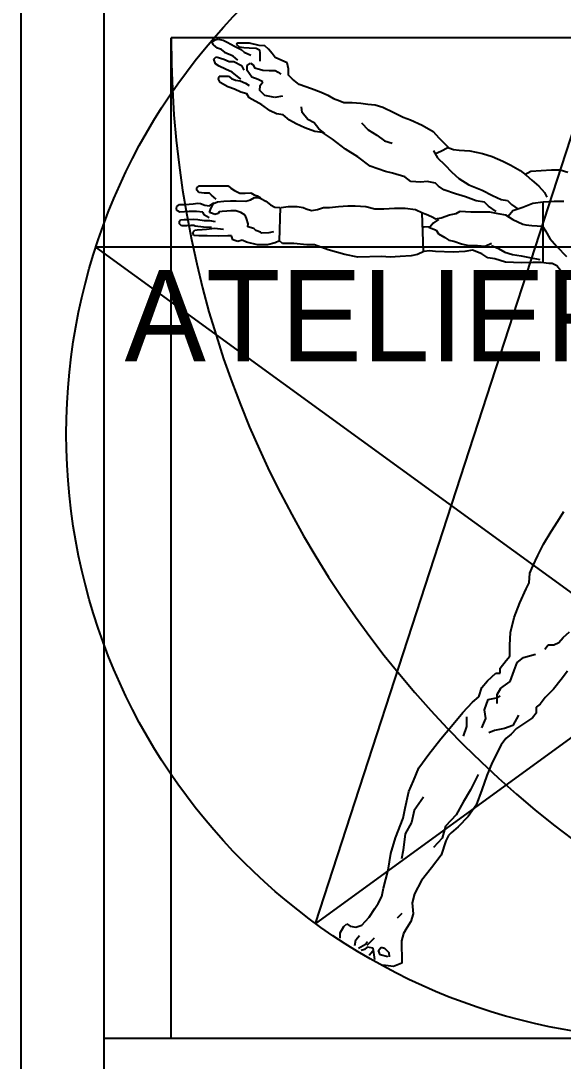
# Model space of a CAD drawing. Header units: millimetres. Extents: x -44462 to 306987, y -116160 to 12874.
# Drawn here: x -11250.7 to -11185.4, y -58182.8 to -58057.5 of the extents above; entities that cross this region are included whole.
import ezdxf

# ---------------------------------------------------------------- set-up
doc = ezdxf.new("R2010")
doc.units = ezdxf.units.MM
doc.layers.add('AVP_TEXTES', color=7, linetype='Continuous')
doc.layers.add('Layer1', color=1, linetype='Continuous')
doc.styles.add('CENTURY GOTHIC', font='GOTHIC.TTF')
doc.styles.add('wide latin', font='', dxfattribs={"height": 10})
doc.styles.get('wide latin').set_extended_font_data('Wide Latin')

# ---------------------------------------------------------------- blocks, each defined once
blk = doc.blocks.new('PETIT CARTOUCHE_HOR')
at = {"color": 254}
for p, q in [((-197.95, 226.9), (-155.12, 358.71)), ((-85.83, 308.36), (-224.42, 308.36)), ((-112.3, 226.9), (-224.42, 308.36)), ((-85.83, 308.36), (-197.95, 226.9))]:
    blk.add_line(p, q, dxfattribs=at)
blk.add_arc((-94.89, 333.56), 120.47, 180, 270, dxfattribs=at)
at = {"layer": 'AVP_TEXTES', "color": 5, "linetype": 'Continuous'}
blk.add_line((-233.46, 422.47), (-233.46, 28), dxfattribs=at)
at = {"layer": 'AVP_TEXTES', "color": 2, "linetype": 'Continuous'}
blk.add_line((-223.46, 412.47), (-223.46, 18), dxfattribs=at)
at = {"layer": 'AVP_TEXTES', "color": 1, "linetype": 'Continuous'}
blk.add_line((-223.37, 213.08), (-20.43, 213.08), dxfattribs=at)
at = {"layer": 'Layer1', "color": 254}
for p, q in [((-94.89, 333.56), (-215.36, 333.56)), ((-215.36, 213.08), (-215.36, 333.56)), ((-210.44, 333.1), (-210.06, 333.34)), ((-210.06, 333.34), (-209.67, 333.39)), ((-209.67, 333.39), (-209.09, 333.3)), ((-209.09, 333.3), (-208.61, 333.05)), ((-210.25, 332.72), (-210.44, 333.1)), ((-209.77, 332.33), (-210.25, 332.72)), ((-209.29, 332.14), (-209.77, 332.33)), ((-208.85, 331.81), (-209.29, 332.14)), ((-208.61, 333.05), (-207.7, 332.57)), ((-207.7, 332.57), (-206.93, 332.14)), ((-207.31, 332.9), (-207.51, 332.8)), ((-207.51, 332.8), (-207.16, 332.46)), ((-206.62, 332.9), (-207.31, 332.9)), ((-207.16, 332.46), (-206.58, 332.41)), ((-206.93, 332.14), (-206.54, 331.85)), ((-205.89, 332.9), (-206.62, 332.9)), ((-206.58, 332.41), (-205.94, 332.36)), ((-205.94, 332.36), (-205.11, 332.31)), ((-204.76, 332.65), (-205.89, 332.9)), ((-205.11, 332.31), (-204.71, 332.12)), ((-204.08, 332.61), (-204.76, 332.65)), ((-204.71, 332.12), (-204.66, 331.72)), ((-203.64, 332.21), (-204.08, 332.61)), ((-203.19, 331.68), (-203.64, 332.21)), ((-210.2, 330.98), (-209.92, 331.26)), ((-210.02, 330.42), (-210.2, 330.98)), ((-209.92, 331.26), (-209, 330.98)), ((-209, 330.98), (-208.35, 330.7)), ((-207.89, 331.35), (-208.91, 331.81)), ((-207.33, 330.89), (-207.89, 331.35)), ((-206.54, 331.85), (-205.74, 331.48)), ((-204.66, 331.72), (-204.66, 330.75)), ((-202.8, 331.19), (-203.19, 331.68)), ((-202.02, 330.84), (-202.8, 331.19)), ((-201.38, 330.55), (-202.02, 330.84)), ((-209.55, 330.15), (-210.02, 330.42)), ((-208.81, 329.78), (-209.55, 330.15)), ((-207.98, 329.41), (-208.81, 329.78)), ((-208.35, 330.7), (-207.79, 330.7)), ((-207.79, 330.7), (-206.87, 330.24)), ((-206.87, 330.24), (-206.59, 329.68)), ((-206.18, 330.21), (-205.79, 330.5)), ((-206.18, 329.62), (-206.18, 330.21)), ((-205.64, 328.84), (-206.18, 329.62)), ((-205.79, 330.5), (-205.45, 330.31)), ((-205.45, 330.31), (-205.3, 329.96)), ((-205.3, 329.96), (-204.71, 329.77)), ((-204.71, 329.77), (-204.32, 329.67)), ((-204.32, 329.67), (-203.54, 329.62)), ((-203.54, 329.62), (-202.8, 329.62)), ((-202.8, 329.62), (-202.46, 329.42)), ((-201.23, 329.82), (-201.38, 330.55)), ((-201.23, 329.08), (-201.23, 329.82)), ((-209.65, 328.57), (-209.55, 328.94)), ((-209.46, 328.2), (-209.65, 328.57)), ((-209.55, 328.94), (-209.18, 328.94)), ((-209.18, 328.94), (-208.44, 328.94)), ((-208.44, 328.94), (-208.07, 328.67)), ((-208.07, 328.67), (-207.61, 328.48)), ((-206.96, 328.57), (-207.98, 329.41)), ((-207.61, 328.48), (-207.05, 328.39)), ((-207.05, 328.39), (-206.41, 328.11)), ((-204.86, 328.54), (-205.64, 328.84)), ((-204.32, 328.25), (-204.86, 328.54)), ((-202.46, 329.42), (-202.12, 329.18)), ((-200.74, 328.59), (-201.23, 329.08)), ((-199.91, 327.96), (-200.74, 328.59)), ((-208.54, 327.65), (-209.46, 328.2)), ((-207.7, 327.37), (-208.54, 327.65)), ((-206.96, 327), (-207.7, 327.37)), ((-206.41, 328.11), (-205.94, 327.83)), ((-204.66, 327.22), (-204.62, 327.81)), ((-204.08, 326.63), (-204.66, 327.22)), ((-204.62, 327.81), (-204.32, 328.25)), ((-199.92, 328), (-198.45, 327.44)), ((-198.45, 327.44), (-197.26, 327.02)), ((-197.26, 327.02), (-196.49, 326.67)), ((-206.22, 326.82), (-206.96, 327)), ((-205.94, 326.35), (-206.22, 326.82)), ((-204.43, 325.51), (-205.94, 326.35)), ((-202.85, 326.39), (-204.08, 326.63)), ((-201.92, 326.54), (-202.85, 326.39)), ((-196.49, 326.67), (-195.8, 326.25)), ((-195.8, 326.25), (-195.03, 325.97)), ((-195.03, 325.97), (-194.54, 325.77)), ((-203.41, 324.77), (-204.43, 325.51)), ((-202.67, 324.4), (-203.41, 324.77)), ((-199.57, 324.57), (-199.64, 325.27)), ((-198.87, 323.73), (-199.57, 324.57)), ((-194.54, 325.77), (-193.56, 325.77)), ((-193.56, 325.77), (-192.51, 325.7)), ((-192.51, 325.7), (-191.67, 325.56)), ((-191.67, 325.56), (-190.77, 325.49)), ((-190.77, 325.49), (-189.86, 325.21)), ((-189.86, 325.21), (-188.53, 324.58)), ((-188.53, 324.58), (-187.41, 324.02)), ((-201.84, 324.3), (-202.67, 324.4)), ((-201.1, 323.66), (-201.84, 324.3)), ((-200.27, 323.19), (-201.1, 323.66)), ((-198.1, 323.31), (-198.87, 323.73)), ((-197.55, 322.62), (-198.1, 323.31)), ((-192.43, 323.31), (-191.6, 322.47)), ((-187.41, 324.02), (-186.51, 323.67)), ((-186.51, 323.67), (-185.11, 323.04)), ((-199.25, 322.73), (-200.27, 323.19)), ((-198.04, 322.27), (-199.25, 322.73)), ((-197.12, 322.18), (-198.04, 322.27)), ((-196.85, 322.06), (-197.55, 322.62)), ((-195.91, 321.34), (-197.12, 322.18)), ((-191.6, 322.47), (-190.55, 321.85)), ((-185.11, 323.04), (-183.78, 322.28)), ((-183.78, 322.28), (-183.08, 321.51)), ((-194.34, 320.14), (-195.91, 321.34)), ((-190.55, 321.85), (-189.64, 321.15)), ((-189.64, 321.15), (-188.73, 320.87)), ((-183.08, 321.51), (-182.38, 320.81)), ((-182.38, 320.81), (-181.9, 320.32)), ((-192.86, 319.22), (-194.34, 320.14)), ((-183.76, 319.96), (-183.27, 319.12)), ((-183.48, 319.61), (-183.76, 319.96)), ((-182.85, 319.89), (-183.48, 319.61)), ((-182.01, 320.31), (-182.85, 319.89)), ((-181.9, 320.32), (-181.34, 320.11)), ((-181.34, 320.11), (-180.64, 320.04)), ((-180.64, 320.04), (-179.38, 319.97)), ((-179.38, 319.97), (-177.84, 319.62)), ((-177.84, 319.62), (-176.66, 319.28)), ((-191.38, 318.11), (-192.86, 319.22)), ((-183.27, 319.12), (-182.36, 318.28)), ((-182.36, 318.28), (-181.52, 317.37)), ((-176.66, 319.28), (-175.38, 318.71)), ((-175.38, 318.71), (-174.41, 318.22)), ((-189.52, 317.46), (-191.38, 318.11)), ((-188.69, 317.27), (-189.52, 317.46)), ((-187.21, 316.81), (-188.69, 317.27)), ((-181.52, 317.37), (-180.68, 316.61)), ((-174.41, 318.22), (-173.29, 317.59)), ((-173.29, 317.59), (-172.59, 317.03)), ((-172.73, 317.1), (-172.03, 317.52)), ((-172.59, 317.03), (-171.89, 316.41)), ((-172.03, 317.52), (-170.77, 317.59)), ((-170.77, 317.59), (-169.52, 317.66)), ((-169.52, 317.66), (-168.47, 317.66)), ((-168.47, 317.66), (-167.56, 317.38)), ((-212.26, 315.48), (-211.98, 315.75)), ((-211.98, 315.75), (-211.16, 315.75)), ((-211.16, 315.75), (-210.34, 315.75)), ((-210.34, 315.75), (-209.66, 315.75)), ((-209.66, 315.75), (-208.98, 315.75)), ((-208.98, 315.75), (-208.48, 315.75)), ((-208.48, 315.75), (-208.16, 315.44)), ((-186.47, 316.26), (-187.21, 316.81)), ((-185.26, 316.16), (-186.47, 316.26)), ((-184.52, 316.26), (-185.26, 316.16)), ((-183.51, 316.07), (-184.52, 316.26)), ((-183.13, 315.7), (-183.51, 316.07)), ((-180.68, 316.61), (-179.5, 315.84)), ((-179.5, 315.84), (-177.89, 315.21)), ((-171.89, 316.41), (-171.05, 315.71)), ((-212.26, 315.21), (-212.26, 315.48)), ((-212.03, 314.94), (-212.26, 315.21)), ((-211.39, 314.84), (-212.03, 314.94)), ((-210.71, 314.84), (-211.39, 314.84)), ((-210.48, 314.62), (-210.71, 314.84)), ((-209.93, 314.12), (-210.48, 314.62)), ((-208.16, 315.44), (-207.7, 315.16)), ((-207.7, 315.16), (-207.06, 314.84)), ((-207.06, 314.84), (-206.43, 314.84)), ((-206.43, 314.84), (-205.74, 314.89)), ((-205.74, 314.89), (-205.33, 314.66)), ((-205.33, 314.66), (-204.97, 314.53)), ((-204.97, 314.53), (-204.6, 314.3)), ((-182.49, 315.24), (-183.13, 315.7)), ((-181.1, 314.78), (-182.49, 315.24)), ((-179.89, 314.41), (-181.1, 314.78)), ((-177.89, 315.21), (-176.63, 314.58)), ((-176.63, 314.58), (-175.59, 314.1)), ((-171.05, 315.71), (-170.35, 314.94)), ((-170.35, 314.94), (-170.07, 314.38)), ((-214.72, 313.02), (-214.67, 313.25)), ((-214.67, 313.25), (-214.35, 313.48)), ((-214.35, 313.48), (-213.72, 313.48)), ((-213.72, 313.48), (-213.17, 313.52)), ((-213.17, 313.52), (-212.71, 313.57)), ((-212.71, 313.57), (-212.12, 313.66)), ((-212.12, 313.66), (-211.8, 313.62)), ((-211.8, 313.62), (-211.3, 313.39)), ((-211.3, 313.39), (-210.71, 313.34)), ((-210.71, 313.34), (-210.21, 313.71)), ((-210.55, 313.02), (-210.26, 313.61)), ((-210.26, 313.61), (-209.75, 313.82)), ((-209.75, 313.82), (-209, 313.91)), ((-209, 313.91), (-208.2, 313.95)), ((-208.2, 313.95), (-207.53, 313.95)), ((-207.53, 313.95), (-206.35, 313.91)), ((-206.35, 313.91), (-205.77, 314.07)), ((-205.77, 314.07), (-205.31, 314.32)), ((-205.31, 314.32), (-204.84, 314.32)), ((-204.84, 314.32), (-204.55, 314.2)), ((-204.55, 314.2), (-203.96, 313.91)), ((-203.96, 313.91), (-203.37, 313.44)), ((-203.37, 313.44), (-202.87, 313.15)), ((-195.17, 313.23), (-194.08, 313.32)), ((-194.08, 313.32), (-193.17, 313.32)), ((-193.17, 313.32), (-191.9, 313.23)), ((-178.6, 313.94), (-179.89, 314.41)), ((-177.58, 313.76), (-178.6, 313.94)), ((-177.12, 313.3), (-177.58, 313.76)), ((-176.19, 312.65), (-177.12, 313.3)), ((-175.59, 314.1), (-174.82, 313.96)), ((-174.82, 313.96), (-174.33, 313.47)), ((-174.33, 313.47), (-173.56, 312.91)), ((-172.98, 313.18), (-171.79, 313.67)), ((-171.79, 313.67), (-170.54, 313.81)), ((-170.57, 313.86), (-170.57, 306.5)), ((-170.54, 313.81), (-169.21, 313.88)), ((-169.21, 313.88), (-168.02, 313.88)), ((-214.67, 312.75), (-214.72, 313.02)), ((-214.31, 312.57), (-214.67, 312.75)), ((-213.17, 312.66), (-214.31, 312.57)), ((-212.3, 312.66), (-213.17, 312.66)), ((-211.53, 312.57), (-212.3, 312.66)), ((-211.35, 312.2), (-211.53, 312.57)), ((-210.75, 311.89), (-211.35, 312.2)), ((-210.72, 312.52), (-210.55, 313.02)), ((-210.38, 312.4), (-210.72, 312.52)), ((-210.09, 312.27), (-210.38, 312.4)), ((-209.67, 312.4), (-210.09, 312.27)), ((-209.55, 312.61), (-209.67, 312.4)), ((-209.21, 312.65), (-209.55, 312.61)), ((-208.66, 312.69), (-209.21, 312.65)), ((-208.16, 312.73), (-208.66, 312.69)), ((-207.57, 312.73), (-208.16, 312.73)), ((-206.94, 312.52), (-207.57, 312.73)), ((-206.44, 312.19), (-206.94, 312.52)), ((-206.27, 311.81), (-206.44, 312.19)), ((-202.87, 313.15), (-202.2, 313.11)), ((-202.2, 313.11), (-202.32, 309.12)), ((-202.08, 313.14), (-201.26, 313.23)), ((-201.26, 313.23), (-200.17, 313.23)), ((-200.17, 313.23), (-199.44, 313.14)), ((-199.44, 313.14), (-199.08, 312.96)), ((-199.08, 312.96), (-198.44, 312.78)), ((-198.44, 312.78), (-197.72, 312.87)), ((-197.72, 312.87), (-196.99, 313.14)), ((-196.99, 313.14), (-196.26, 313.14)), ((-196.26, 313.14), (-195.17, 313.23)), ((-191.9, 313.23), (-190.81, 312.96)), ((-190.81, 312.96), (-189.71, 312.96)), ((-189.71, 312.96), (-188.44, 313.05)), ((-188.44, 313.05), (-187.17, 313.05)), ((-187.17, 313.05), (-185.9, 312.87)), ((-185.9, 312.87), (-185.08, 312.5)), ((-185.16, 312.5), (-184.97, 307.87)), ((-185.08, 312.5), (-184.62, 312.32)), ((-184.62, 312.32), (-183.99, 312.05)), ((-183.99, 312.05), (-183.44, 311.78)), ((-182.8, 311.87), (-181.8, 312.23)), ((-181.8, 312.23), (-180.99, 312.41)), ((-180.99, 312.41), (-180.53, 312.68)), ((-180.53, 312.68), (-179.26, 312.59)), ((-179.26, 312.59), (-178.26, 312.59)), ((-178.26, 312.59), (-176.98, 312.59)), ((-176.98, 312.59), (-175.98, 312.41)), ((-175.98, 312.41), (-175.08, 312.23)), ((-175.08, 312.23), (-174.17, 311.69)), ((-174.73, 312.07), (-174.17, 312.77)), ((-174.17, 312.77), (-172.98, 313.18)), ((-214.33, 311.5), (-214.24, 311.65)), ((-214.33, 311.16), (-214.33, 311.5)), ((-214.09, 310.92), (-214.33, 311.16)), ((-214.24, 311.65), (-213.8, 311.7)), ((-213.46, 310.92), (-214.09, 310.92)), ((-213.8, 311.7), (-213.31, 311.7)), ((-212.97, 310.97), (-213.46, 310.92)), ((-213.31, 311.7), (-212.68, 311.74)), ((-212.63, 310.97), (-212.97, 310.97)), ((-212.68, 311.74), (-212.15, 311.7)), ((-212.44, 310.87), (-212.63, 310.97)), ((-211.47, 310.77), (-212.44, 310.87)), ((-212.15, 311.7), (-211.37, 311.55)), ((-210.5, 310.73), (-211.47, 310.77)), ((-211.37, 311.55), (-210.74, 311.55)), ((-210.74, 311.55), (-210.06, 311.45)), ((-206.06, 311.18), (-206.27, 311.81)), ((-206.1, 310.8), (-206.06, 311.18)), ((-205.39, 310.59), (-206.1, 310.8)), ((-184.88, 310.74), (-185.03, 310.74)), ((-184.15, 310.82), (-184.88, 310.74)), ((-184.3, 310.74), (-183.42, 310.38)), ((-183.78, 311.25), (-184.15, 310.82)), ((-183.13, 311.69), (-183.78, 311.25)), ((-183.44, 311.78), (-182.8, 311.87)), ((-174.17, 311.69), (-172.98, 311.14)), ((-172.98, 311.14), (-172.62, 311.05)), ((-172.62, 311.05), (-171.89, 310.96)), ((-171.89, 310.96), (-170.62, 310.87)), ((-170.62, 310.87), (-170.26, 310.32)), ((-212.73, 310.1), (-212.63, 310.29)), ((-212.63, 309.76), (-212.73, 310.1)), ((-212.63, 310.29), (-212.49, 310.39)), ((-212, 309.71), (-212.63, 309.76)), ((-212.49, 310.39), (-212.2, 310.43)), ((-212.2, 310.43), (-211.62, 310.48)), ((-211.03, 309.71), (-212, 309.71)), ((-211.62, 310.48), (-211.08, 310.53)), ((-211.08, 310.53), (-210.11, 310.63)), ((-209.67, 309.66), (-211.03, 309.71)), ((-210.11, 310.63), (-209.04, 310.53)), ((-208.54, 309.7), (-209.67, 309.66)), ((-208.08, 309.7), (-208.54, 309.7)), ((-207.93, 309.25), (-208.08, 309.7)), ((-205.14, 310.34), (-205.39, 310.59)), ((-204.59, 310.17), (-205.14, 310.34)), ((-204.42, 310.05), (-204.59, 310.17)), ((-203.58, 310.09), (-204.42, 310.05)), ((-203, 310.21), (-203.58, 310.09)), ((-183.42, 310.38), (-183.13, 309.94)), ((-183.13, 309.94), (-182.39, 309.5)), ((-182.39, 309.5), (-181.88, 309.21)), ((-170.26, 310.32), (-169.71, 309.41)), ((-207.33, 309.03), (-207.93, 309.25)), ((-206.81, 309.18), (-207.33, 309.03)), ((-206.28, 308.95), (-206.81, 309.18)), ((-204.93, 308.65), (-206.28, 308.95)), ((-203.73, 308.65), (-204.93, 308.65)), ((-202.83, 308.88), (-203.73, 308.65)), ((-202.3, 309.1), (-202.83, 308.88)), ((-201.92, 308.8), (-202.3, 309.1)), ((-200.57, 308.8), (-201.92, 308.8)), ((-199, 308.65), (-200.57, 308.8)), ((-198.09, 308.65), (-199, 308.65)), ((-196.44, 308.05), (-198.09, 308.65)), ((-181.88, 309.21), (-181.3, 309.06)), ((-181.3, 309.06), (-180.35, 308.77)), ((-180.35, 308.77), (-179.54, 308.55)), ((-179.54, 308.55), (-178.45, 308.55)), ((-178.45, 308.55), (-177.5, 308.48)), ((-177.5, 308.48), (-176.77, 308.84)), ((-176.77, 308.55), (-175.89, 308.19)), ((-169.71, 309.41), (-168.89, 308.42)), ((-168.89, 308.42), (-167.71, 307.23)), ((-194.41, 307.45), (-196.44, 308.05)), ((-192.84, 307.15), (-194.41, 307.45)), ((-190.02, 307.23), (-192.84, 307.15)), ((-188.97, 307.15), (-190.02, 307.23)), ((-187.77, 307.23), (-188.97, 307.15)), ((-186.42, 307.3), (-187.77, 307.23)), ((-185.67, 307.45), (-186.42, 307.3)), ((-184.92, 307.83), (-185.67, 307.45)), ((-184.24, 307.9), (-184.92, 307.83)), ((-183.49, 307.83), (-184.24, 307.9)), ((-181.38, 307.75), (-183.49, 307.83)), ((-179.96, 307.83), (-181.38, 307.75)), ((-179.06, 307.98), (-179.96, 307.83)), ((-177.93, 307.53), (-179.06, 307.98)), ((-177.18, 307.08), (-177.93, 307.53)), ((-176.35, 306.93), (-177.18, 307.08)), ((-175.89, 308.19), (-175.16, 307.75)), ((-175.16, 307.75), (-174.21, 307.46)), ((-174.21, 307.46), (-173.18, 307.31)), ((-173.18, 307.31), (-172.16, 307.09)), ((-172.16, 307.09), (-170.92, 306.87)), ((-175.07, 306.55), (-176.35, 306.93)), ((-173.12, 306.48), (-175.07, 306.55)), ((-171.79, 306.5), (-173.12, 306.48)), ((-170.76, 306.5), (-171.79, 306.5)), ((-169.83, 306.4), (-170.76, 306.5)), ((-169.45, 306.4), (-169.83, 306.4)), ((-168.89, 306.12), (-169.45, 306.4)), ((-168.43, 305.56), (-168.89, 306.12)), ((-167.96, 304.82), (-168.43, 305.56)), ((-168.76, 275.36), (-168.04, 276.51)), ((-169.57, 274.11), (-168.76, 275.36)), ((-170.49, 272.57), (-169.57, 274.11)), ((-171.16, 271.23), (-170.49, 272.57)), ((-171.79, 269.93), (-171.16, 271.23)), ((-172.12, 269.11), (-171.79, 269.93)), ((-172.22, 267.93), (-172.12, 269.11)), ((-173.35, 265.52), (-172.59, 267.22)), ((-172.59, 267.22), (-172.22, 267.93)), ((-174.01, 263.77), (-173.35, 265.52)), ((-174.48, 261.93), (-174.01, 263.77)), ((-174.53, 260.42), (-174.48, 261.93)), ((-168.12, 261.36), (-167.36, 262.04)), ((-169.26, 260.45), (-168.65, 260.76)), ((-168.65, 260.76), (-168.12, 261.36)), ((-174.53, 259.1), (-174.53, 260.42)), ((-170.32, 259.92), (-169.94, 260.45)), ((-169.94, 260.45), (-169.26, 260.45)), ((-175.71, 257.64), (-175, 258.58)), ((-175, 258.58), (-174.53, 259.1)), ((-174.03, 257.35), (-173.65, 258.33)), ((-173.65, 258.33), (-172.9, 258.94)), ((-172.9, 258.94), (-171.46, 259.32)), ((-177.22, 256.13), (-176.23, 257.03)), ((-176.23, 257.03), (-175.71, 257.03)), ((-175.71, 257.03), (-175.71, 257.64)), ((-174.49, 256.06), (-174.03, 257.35)), ((-167.61, 257.3), (-168.37, 256.28)), ((-177.93, 255.33), (-177.22, 256.13)), ((-175.63, 255.23), (-174.49, 256.06)), ((-168.37, 256.28), (-169.27, 255.13)), ((-178.26, 254.19), (-177.93, 255.33)), ((-176.08, 254.47), (-175.63, 255.23)), ((-176.08, 253.41), (-176.08, 254.47)), ((-169.27, 255.13), (-170.3, 254.1)), ((-180.21, 252.32), (-179.03, 253.54)), ((-179.03, 253.54), (-178.26, 254.19)), ((-177.6, 252.65), (-177.14, 253.87)), ((-177.14, 253.87), (-176.16, 254.09)), ((-176.16, 254.09), (-175.7, 254.32)), ((-170.87, 253.33), (-171.38, 252.95)), ((-170.3, 254.1), (-170.87, 253.33)), ((-181.58, 250.66), (-180.21, 252.32)), ((-177.45, 251.59), (-177.6, 252.65)), ((-173.5, 251.97), (-174.19, 250.76)), ((-171.38, 252.25), (-171.83, 251.68)), ((-171.38, 252.95), (-171.38, 252.25)), ((-182.86, 249.15), (-181.58, 250.66)), ((-180.13, 249.48), (-179.74, 250.63)), ((-179.74, 250.63), (-179.74, 251.78)), ((-177.9, 250.46), (-177.45, 251.59)), ((-174.19, 250.76), (-175.17, 250.38)), ((-172.66, 251.1), (-173.74, 250.4)), ((-171.83, 251.68), (-172.66, 251.1)), ((-176.38, 250.16), (-177.07, 249.85)), ((-175.17, 250.38), (-176.38, 250.16)), ((-174.38, 249.7), (-175.02, 249.19)), ((-173.74, 250.4), (-174.38, 249.7)), ((-184.32, 247.31), (-182.86, 249.15)), ((-175.59, 248.43), (-176.69, 246.3)), ((-175.02, 249.19), (-175.59, 248.43)), ((-185.5, 245.66), (-184.32, 247.31)), ((-186.16, 244.1), (-185.5, 245.66)), ((-176.69, 246.3), (-177.32, 244.71)), ((-178.36, 244.83), (-179.27, 243.01)), ((-177.32, 244.71), (-177.9, 242.99)), ((-186.73, 242.78), (-186.16, 244.1)), ((-187.16, 240.8), (-186.73, 242.78)), ((-184.96, 242.1), (-186.09, 240.51)), ((-179.27, 243.01), (-180.18, 241.5)), ((-177.9, 242.99), (-178.6, 241.14)), ((-187.41, 239.58), (-187.16, 240.8)), ((-180.18, 241.5), (-181.02, 239.98)), ((-178.6, 241.14), (-179.56, 239.8)), ((-188.31, 237.22), (-187.41, 239.58)), ((-186.09, 240.51), (-186.4, 239.07)), ((-181.02, 239.98), (-182.3, 238.62)), ((-179.56, 239.8), (-180.77, 238.53)), ((-186.4, 239.07), (-187.16, 237.71)), ((-182.3, 238.62), (-182.68, 237.18)), ((-180.77, 238.53), (-181.6, 237.83)), ((-188.88, 235.31), (-188.31, 237.22)), ((-187.16, 237.71), (-187.38, 235.74)), ((-182.68, 237.18), (-183.74, 236.04)), ((-182.24, 236.87), (-182.82, 235.12)), ((-181.92, 237.51), (-182.24, 236.87)), ((-181.6, 237.83), (-181.92, 237.51)), ((-187.38, 235.74), (-187.61, 234.68)), ((-189.2, 233.34), (-188.88, 235.31)), ((-182.82, 235.12), (-183.97, 233.59)), ((-189.77, 231.17), (-189.2, 233.34)), ((-183.97, 233.59), (-185.18, 232.06)), ((-185.18, 232.06), (-186.01, 230.47)), ((-189.97, 230.15), (-189.77, 231.17)), ((-190.79, 228.69), (-190.41, 229.32)), ((-190.41, 229.32), (-189.97, 230.15)), ((-186.01, 230.47), (-186.33, 229.39)), ((-186.33, 229.39), (-186.2, 228.05)), ((-191.5, 227.67), (-190.79, 228.69)), ((-187.54, 228.11), (-188.12, 227.54)), ((-186.2, 228.05), (-186.46, 227.16)), ((-194.56, 226.52), (-194.17, 226.84)), ((-194.17, 226.84), (-193.79, 226.58)), ((-192.39, 226.71), (-191.5, 227.67)), ((-186.46, 227.16), (-186.97, 226.39)), ((-195, 225.76), (-194.56, 226.52)), ((-195, 225.12), (-195, 225.76)), ((-193.79, 226.58), (-193.09, 226.46)), ((-193.09, 226.46), (-192.39, 226.71)), ((-187.35, 225.69), (-187.61, 224.8)), ((-186.97, 226.39), (-187.35, 225.69)), ((-193.22, 224.23), (-193.09, 224.93)), ((-193.09, 224.93), (-192.64, 225.44)), ((-192.77, 223.91), (-191.94, 224.42)), ((-191.94, 224.42), (-191.69, 224.74)), ((-191.75, 224.29), (-191.3, 224.74)), ((-191.3, 224.74), (-190.86, 225.18)), ((-187.61, 224.8), (-187.61, 224.1)), ((-192.07, 223.78), (-192.45, 223.65)), ((-191.75, 224.03), (-192.07, 223.78)), ((-190.99, 223.91), (-191.75, 224.03)), ((-191.5, 223.08), (-191.05, 223.59)), ((-190.92, 223.4), (-190.99, 223.91)), ((-190.79, 222.57), (-190.92, 223.4)), ((-190.35, 223.65), (-190.03, 224.03)), ((-190.16, 223.14), (-190.35, 223.65)), ((-189.26, 222.89), (-190.16, 223.14)), ((-190.03, 224.03), (-189.65, 223.91)), ((-189.65, 223.91), (-189.14, 223.4)), ((-189.14, 223.4), (-189.07, 222.89)), ((-187.61, 224.1), (-187.54, 222.89)), ((-188.56, 221.74), (-189.84, 221.87)), ((-187.54, 222.12), (-188.56, 221.74)), ((-187.54, 222.89), (-187.54, 222.12)), ((-215.36, 213.08), (-94.89, 213.08))]:
    blk.add_line(p, q, dxfattribs=at)
blk.add_circle((-155.12, 285.85), 72.86, dxfattribs=at)
at = {"style": 'CENTURY GOTHIC'}
for tag, p, height in [('DATE', (-210.16, 171.36), 20), ('DOSSIERN°', (-210.16, 111.51), 20), ('COMMENTAIRE', (-210.16, 95.35), 12), ('COMMENTAIRESUITE', (-210.16, 79.7), 12), ('FEUILLEN°', (-221.99, 32.69), 20), ('TOTALFEUILLES', (-181.65, 32.69), 20), ('ÉCH.', (-103.23, 32.69), 12)]:
    blk.add_attdef(tag, p, '', height=height, dxfattribs=at)
at = {"layer": 'AVP_TEXTES', "color": 1, "linetype": 'Continuous', "insert": (-220.97, 300.01), "char_height": 11, "width": 220.0008, "attachment_point": 4, "style": 'wide latin'}
blk.add_mtext('{\\fBroadway|b0|i0|c0|p82;\\C2;ATELIER DU MONUMENT}', dxfattribs=at)

msp = doc.modelspace()

# ---------------------------------------------------------------- block references
at = {"color": 1}
msp.add_blockref('PETIT CARTOUCHE_HOR', (-11017.24, -58393.1), dxfattribs=at)

doc.saveas('drawing.dxf')
